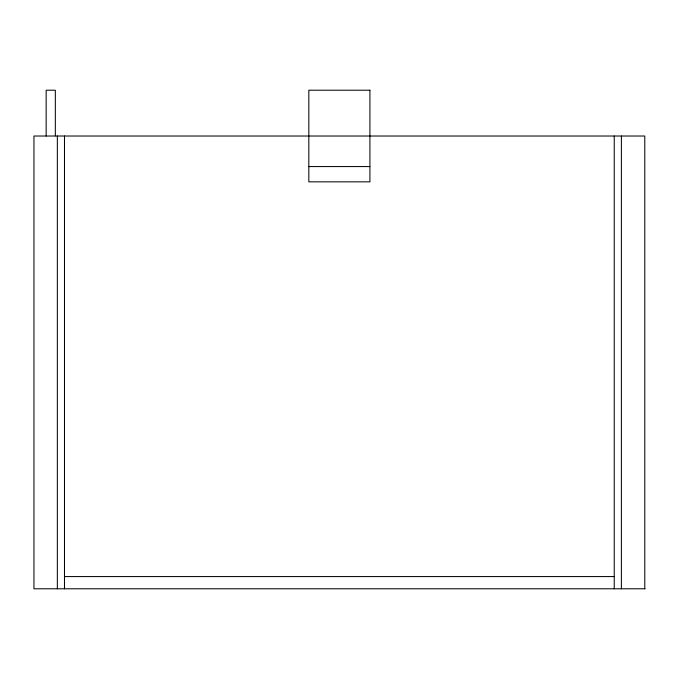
<?xml version="1.0" encoding="UTF-8"?>
<svg xmlns="http://www.w3.org/2000/svg" width="679" height="679" viewBox="0 0 679 679"><rect width="100%" height="100%" fill="white"/><g stroke="black" fill="none" stroke-linecap="round" stroke-linejoin="round"><path stroke-width="1.02" d="M308.826 166.567L369.911 166.567M64.488 576.573L614.24 576.573M645.05 588.786L33.95 588.786L33.95 136.021L644.778 136.021L644.778 588.786M621.387 136.021L621.387 588.786M614.24 136.021L614.24 588.786M64.488 136.021L64.488 588.786M57.35 136.021L57.35 588.786M55.33 135.808L55.33 90.214L46.164 90.214L46.164 136.021M369.911 90.214L308.826 90.214L308.826 181.836L369.911 181.836L369.911 90.214"/></g></svg>
